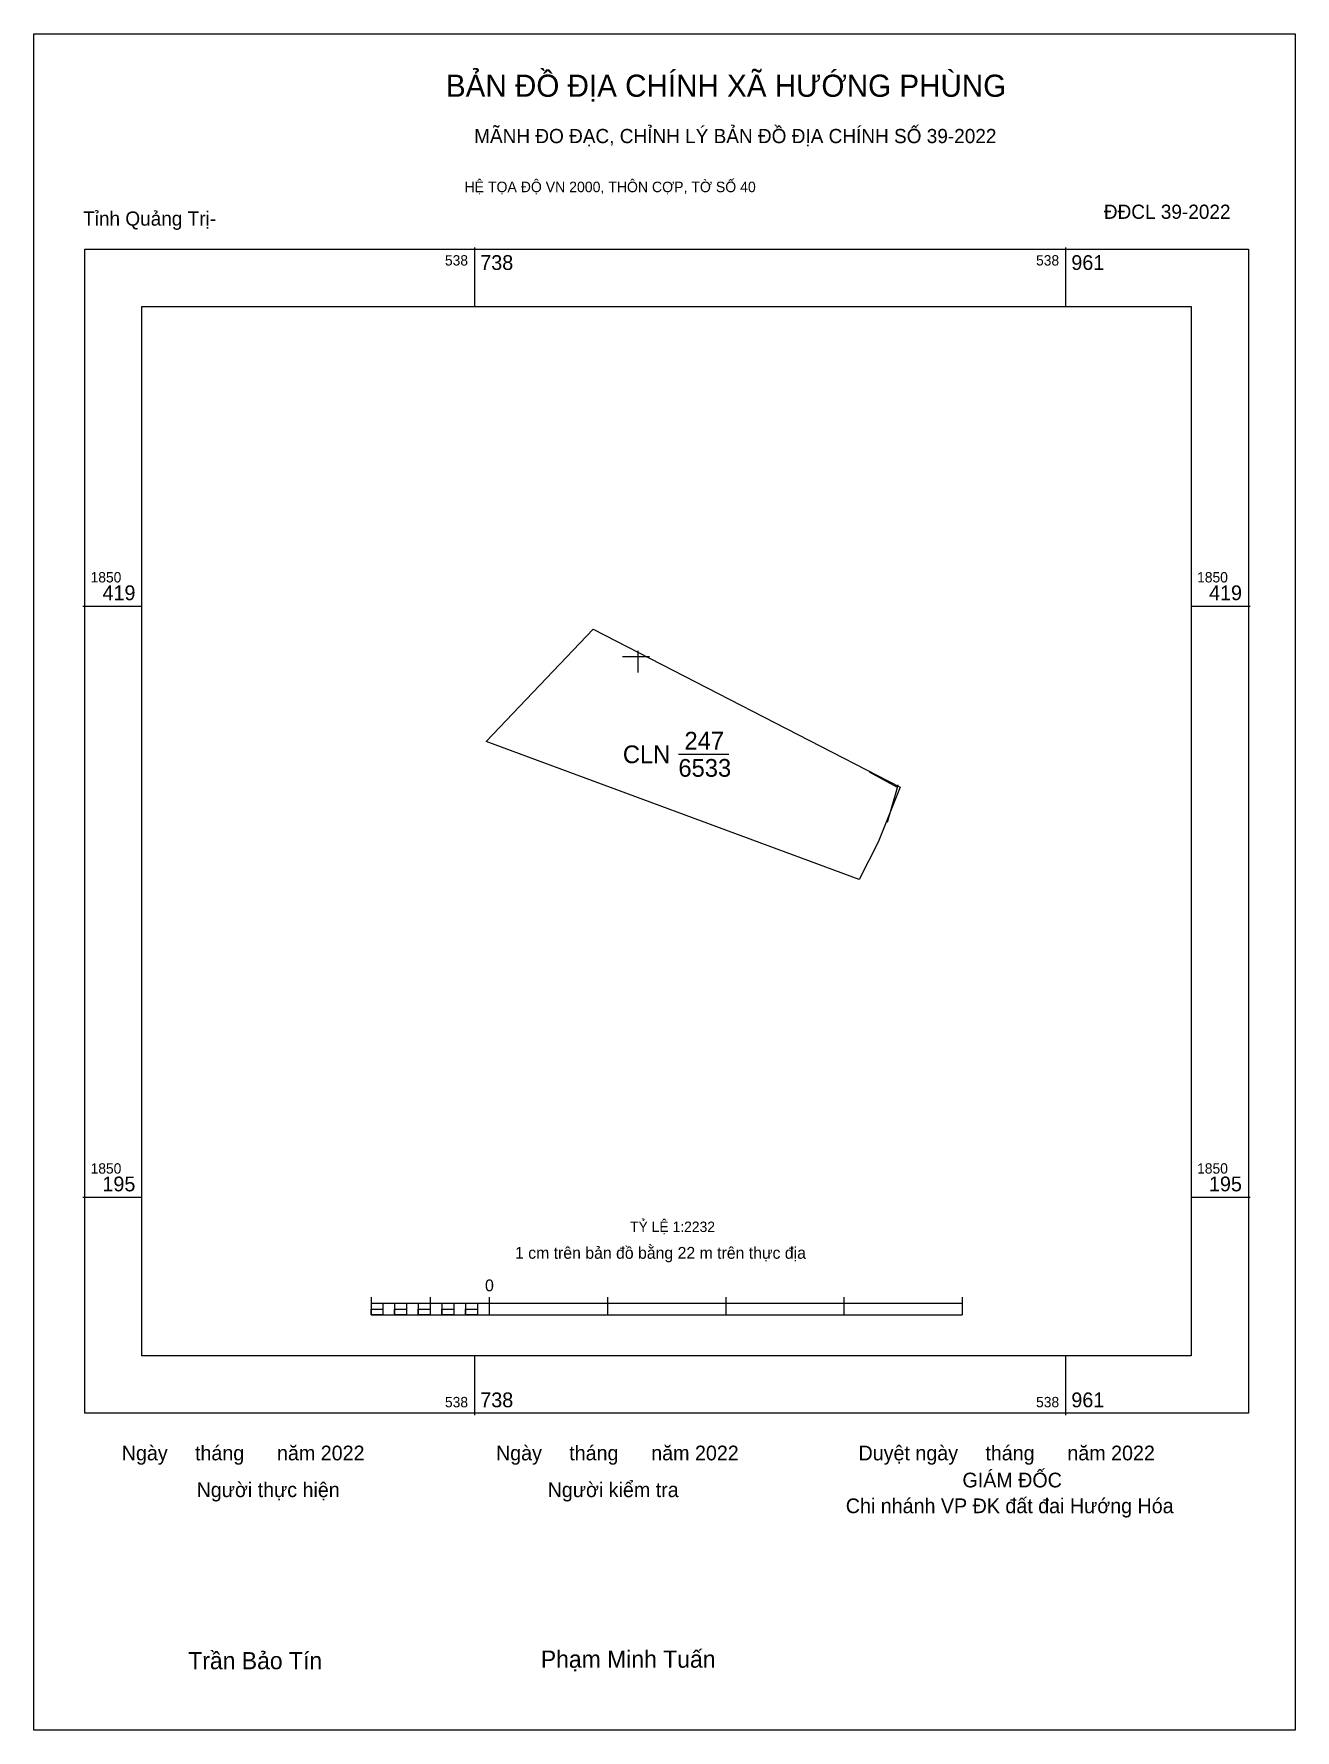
# Model space of a CAD drawing. Extents: x 538572 to 539048, y 1849995 to 1850635.
import ezdxf

# ---------------------------------------------------------------- set-up
doc = ezdxf.new("R2010")
doc.units = 0
for name, color, linetype in [('Level 10', 7, 'Continuous'), ('Level 13', 7, 'Continuous'), ('Level 15', 7, 'Continuous'), ('Level 27', 7, 'Continuous'), ('Level 49', 7, 'Continuous'), ('Level 6', 7, 'Continuous'), ('Level 62', 7, 'Continuous'), ('Level 63', 7, 'Continuous'), ('Level 9', 7, 'Continuous')]:
    doc.layers.add(name, color=color, linetype=linetype)

msp = doc.modelspace()

# ---------------------------------------------------------------- linework, layer by layer
at = {"layer": 'Level 10'}
msp.add_line((538815.16, 1850363.11), (538834.16, 1850363.11), dxfattribs=at)
msp.add_lwpolyline([(538898.88, 1850350.69), (538890.66, 1850329.96), (538883.44, 1850315.89), (538742.6, 1850367.9), (538783.02, 1850410.33)], close=True, dxfattribs=at)
at = {"layer": 'Level 15'}
msp.add_lwpolyline([(538571.74, 1850635.18), (539048.09, 1850635.18), (539048.09, 1849994.59), (538571.74, 1849994.59)], close=True, dxfattribs=at)
at = {"layer": 'Level 27'}
for p, q in [((538742.6, 1850367.9), (538742.58, 1850367.91)), ((538898.88, 1850350.69), (538898.89, 1850350.71)), ((538883.44, 1850315.89), (538883.43, 1850315.87))]:
    msp.add_line(p, q, dxfattribs=at)
at = {"layer": 'Level 49'}
for p, q in [((538897.89, 1850350.59), (538887.29, 1850356.35)), ((538894.2, 1850337.48), (538897.89, 1850350.59))]:
    msp.add_line(p, q, dxfattribs=at)
msp.add_lwpolyline([(538897.89, 1850350.59), (538898.18, 1850351.64)], dxfattribs=at)
at = {"layer": 'Level 62'}
msp.add_lwpolyline([(538612.54, 1850532.22), (539008.86, 1850532.22), (539008.86, 1850135.9), (538612.54, 1850135.9)], close=True, dxfattribs=at)
at = {"layer": 'Level 63'}
for p, q in [((538738.09, 1850554.55), (538738.09, 1850532.22)), ((538961.35, 1850554.55), (538961.35, 1850532.22)), ((538590.21, 1850419.09), (538612.54, 1850419.09)), ((539008.86, 1850419.09), (539031.18, 1850419.09)), ((538590.21, 1850195.82), (538612.54, 1850195.82)), ((539008.86, 1850195.82), (539031.18, 1850195.82)), ((538699.06, 1850158.08), (538699.06, 1850151.38)), ((538699.06, 1850155.85), (538922.33, 1850155.85)), ((538703.53, 1850155.85), (538703.53, 1850151.38)), ((538707.99, 1850155.85), (538707.99, 1850151.38)), ((538712.46, 1850155.85), (538712.46, 1850151.38)), ((538716.92, 1850155.85), (538716.92, 1850151.38)), ((538721.39, 1850158.08), (538721.39, 1850151.38)), ((538721.39, 1850155.85), (538721.39, 1850151.38)), ((538725.85, 1850155.85), (538725.85, 1850151.38)), ((538730.32, 1850155.85), (538730.32, 1850151.38)), ((538734.79, 1850155.85), (538734.79, 1850151.38)), ((538739.25, 1850155.85), (538739.25, 1850151.38)), ((538743.72, 1850158.08), (538743.72, 1850151.38)), ((538743.72, 1850155.85), (538743.72, 1850151.38)), ((538788.37, 1850158.08), (538788.37, 1850151.38)), ((538833.02, 1850158.08), (538833.02, 1850151.38)), ((538877.68, 1850158.08), (538877.68, 1850151.38)), ((538922.33, 1850158.08), (538922.33, 1850151.38)), ((538699.06, 1850151.38), (538922.33, 1850151.38)), ((538738.09, 1850135.9), (538738.09, 1850113.58)), ((538961.35, 1850135.9), (538961.35, 1850113.58))]:
    msp.add_line(p, q, dxfattribs=at)
for points in [[(538590.91, 1850553.85), (539030.49, 1850553.85), (539030.49, 1850114.27), (538590.91, 1850114.27)], [(538699.06, 1850153.62), (538703.53, 1850153.62), (538703.53, 1850151.38), (538699.06, 1850151.38)], [(538699.06, 1850153.62), (538703.53, 1850153.62), (538703.53, 1850151.38), (538699.06, 1850151.38)], [(538707.99, 1850153.62), (538712.46, 1850153.62), (538712.46, 1850151.38), (538707.99, 1850151.38)], [(538716.92, 1850153.62), (538721.39, 1850153.62), (538721.39, 1850151.38), (538716.92, 1850151.38)], [(538725.85, 1850153.62), (538730.32, 1850153.62), (538730.32, 1850151.38), (538725.85, 1850151.38)], [(538734.79, 1850153.62), (538739.25, 1850153.62), (538739.25, 1850151.38), (538734.79, 1850151.38)]]:
    msp.add_lwpolyline(points, close=True, dxfattribs=at)
for points in [[(538794, 1850400), (538804.23, 1850400)], [(538800, 1850394), (538800, 1850402.18)]]:
    msp.add_lwpolyline(points, dxfattribs=at)

# ---------------------------------------------------------------- texts
at = {"layer": 'Level 13'}
for s, p in [('247', (538817.46, 1850364.9)), ('CLN', (538794.19, 1850359.76)), ('6533', (538815.17, 1850354.63))]:
    msp.add_text(s, height=6.698, dxfattribs=at).set_placement(p)
at = {"layer": 'Level 6'}
msp.add_text('TỶ LỆ 1:2232', height=3.9248, dxfattribs=at).set_placement((538796.9, 1850182.71))
at = {"layer": 'Level 63'}
for s, height, p in [('BẢN ĐỒ ĐỊA CHÍNH XÃ HƯỚNG PHÙNG', 8.3583, (538727.35, 1850611.44)), ('MÃNH ĐO ĐẠC, CHỈNH LÝ BẢN ĐỒ ĐỊA CHÍNH SỐ 39-2022', 5.3632, (538738.02, 1850593.93)), ('HỆ TỌA ĐỘ VN 2000, THÔN CỢP, TỜ SỐ 40', 3.9702, (538734.38, 1850575.41)), ('538', 3.907, (538726.99, 1850547.71)), ('738', 5.582, (538740.32, 1850546.04)), ('538', 3.907, (538950.26, 1850547.71)), ('961', 5.582, (538963.58, 1850546.04)), ('1850', 3.907, (538593.14, 1850428.02)), ('1850', 3.907, (539011.09, 1850428.02)), ('419', 5.582, (538597.64, 1850421.32)), ('419', 5.582, (539015.59, 1850421.32)), ('1850', 3.907, (538593.14, 1850204.75)), ('1850', 3.907, (539011.09, 1850204.75)), ('195', 5.582, (538597.61, 1850198.06)), ('195', 5.582, (539015.56, 1850198.06)), ('1 cm trên bản đồ bằng 22 m trên thực địa', 4.4653, (538753.45, 1850172.59)), ('0', 4.47, (538742.13, 1850160.31)), ('538', 3.907, (538726.99, 1850116.51)), ('738', 5.582, (538740.32, 1850116.51)), ('538', 3.907, (538950.26, 1850116.51)), ('961', 5.582, (538963.58, 1850116.51)), ('Ngày     tháng      năm 2022', 5.5555, (538604.92, 1850096.46)), ('Ngày     tháng      năm 2022', 5.5555, (538746.27, 1850096.46)), ('Duyệt ngày     tháng      năm 2022', 5.5555, (538883.21, 1850096.46)), ('GIÁM ĐỐC', 5.556, (538922.45, 1850086.25)), ('Người thực hiện', 5.5555, (538633.2, 1850082.57)), ('Người kiểm tra', 5.5555, (538765.79, 1850082.57)), ('Chi nhánh VP ĐK đất đai Hướng Hóa', 5.5555, (538878.39, 1850076.51)), ('Trần Bảo Tín', 6.48, (538630.03, 1850017.57)), ('Phạm Minh Tuấn', 6.48, (538763.2, 1850018.15))]:
    msp.add_text(s, height=height, dxfattribs=at).set_placement(p)
at = {"layer": 'Level 9'}
for s, p in [('Tỉnh Quảng Trị-', (538590.33, 1850562.76)), ('ĐĐCL 39-2022', (538975.86, 1850565.34))]:
    msp.add_text(s, height=5.3632, dxfattribs=at).set_placement(p)

doc.saveas('drawing.dxf')
